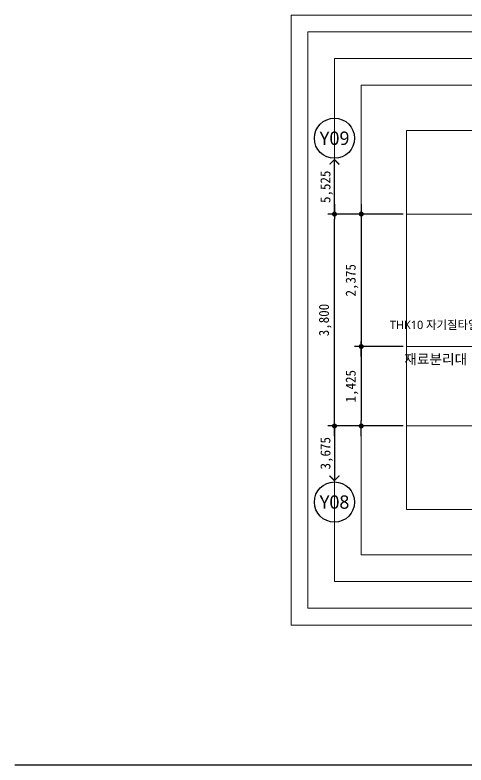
# Model space of a CAD drawing. Header units: millimetres. Extents: x -423835 to -174325, y -1379898 to -1311126.
# Drawn here: x -373435 to -365345, y -1379292 to -1365842 of the extents above; entities that cross this region are included whole.
import ezdxf
from ezdxf.enums import TextEntityAlignment as Align

# ---------------------------------------------------------------- set-up
doc = ezdxf.new("R2010")
doc.units = ezdxf.units.MM
doc.header["$LTSCALE"] = 100
doc.header["$MEASUREMENT"] = 0
doc.header["$PDSIZE"] = -10
doc.linetypes.add('CEN', pattern=[62, 60, -1, 0, -1])
doc.layers.get('0').update_dxf_attribs({"linetype": 'CONTINUOUS'})
doc.layers.get('Defpoints').update_dxf_attribs({"color": 153, "linetype": 'CONTINUOUS'})
for name, color, linetype, lineweight in [('A-AXIS-BUBL', 7, 'CONTINUOUS', 25), ('A-AXIS-LINE', 1, 'CEN', 15), ('A-MKXS-TEXT1', 3, 'CONTINUOUS', 25), ('A-XXXX-TXT2', 3, 'CONTINUOUS', 25)]:
    doc.layers.add(name, color=color, linetype=linetype, lineweight=lineweight)
doc.layers.add('A-DIMS', color=7, linetype='CONTINUOUS')
doc.layers.add('AA-TEX-2', color=3, linetype='CONTINUOUS')
doc.layers.add('A-XXXX-NPLT', color=144, linetype='CONTINUOUS', lineweight=0, plot=False)
doc.styles.add('HY울릉도L', font='')
doc.styles.add('돋움체', font='')
doc.styles.add('맑은고딕', font='malgun.ttf')
doc.styles.get('HY울릉도L').set_extended_font_data('HYwulM')
doc.styles.get('돋움체').set_extended_font_data('DotumChe')
doc.dimstyles.new('CDIM', dxfattribs={"dimtxt": 3, "dimasz": 1.5, "dimexe": 2, "dimexo": 1, "dimgap": 1, "dimtad": 1, "dimdec": 0, "dimrnd": 0.5, "dimzin": 0, "dimdsep": 32, "dimlunit": 6, "dimtxsty": 'HY울릉도L', "dimblk1": '_CIDOT', "dimblk2": '_CIDOT', "dimsah": 1, "dimcen": 5.5, "dimclrd": 2, "dimclre": 2, "dimclrt": 7, "dimadec": 0, "dimazin": 0, "dimtfac": 1, "dimtdec": 0, "dimtix": 1, "dimtmove": 2, "dimatfit": 1, "dimldrblk": '_CIDOT', "dimfxl": 1, "dimtolj": 1, "dimtzin": 0, "dimlwd": -1, "dimarcsym": 0})

# ---------------------------------------------------------------- blocks, each defined once
blk = doc.blocks.new('_CIDOT')
at = {"color": 0, "linetype": 'ByBlock'}
blk.add_line((2, 0), (-1, 0), dxfattribs=at)
at = {"color": 0, "linetype": 'ByBlock', "const_width": 0.5}
blk.add_lwpolyline([(-0.25, 0, 1), (0.25, 0, 1)], format="xyb", close=True, dxfattribs=at)
blk = doc.blocks.new('*D481')
at = {"layer": 'A-DIMS', "lineweight": -2, "transparency": 16777216}
for p, q in [((-366474, -1369412), (-367824, -1369412)), ((-366474, -1373212), (-367824, -1373212))]:
    blk.add_line(p, q, dxfattribs=at)
at = {"layer": 'A-DIMS', "transparency": 16777216}
blk.add_line((-367704, -1373122), (-367704, -1369502), dxfattribs=at)
at = {"layer": 'Defpoints', "color": 0, "transparency": 16777216}
for p in [(-367704, -1369412), (-366414, -1369412), (-366414, -1373212)]:
    blk.add_point(p, dxfattribs=at)
at = {"layer": 'A-DIMS', "transparency": 16777216, "xscale": 90, "yscale": 90, "zscale": 90}
for p, rotation in [((-367704, -1369412), 90), ((-367704, -1373212), 270)]:
    blk.add_blockref('_CIDOT', p, dxfattribs=dict(at, rotation=rotation))
at = {"layer": 'A-DIMS', "color": 3, "transparency": 16777216, "insert": (-367871, -1371312), "char_height": 180, "attachment_point": 5, "rotation": 90, "style": '돋움체'}
blk.add_mtext('\\A1;3,800', dxfattribs=at)
blk = doc.blocks.new('*D482')
at = {"layer": 'A-DIMS', "lineweight": -2, "transparency": 16777216}
for p, q in [((-366474, -1369412), (-367344, -1369412)), ((-366474, -1371787), (-367344, -1371787))]:
    blk.add_line(p, q, dxfattribs=at)
at = {"layer": 'A-DIMS', "transparency": 16777216}
blk.add_line((-367224, -1369502), (-367224, -1371697), dxfattribs=at)
at = {"layer": 'Defpoints', "color": 0, "transparency": 16777216}
for p in [(-366414, -1369412), (-367224, -1371787), (-366414, -1371787)]:
    blk.add_point(p, dxfattribs=at)
at = {"layer": 'A-DIMS', "transparency": 16777216, "xscale": 90, "yscale": 90, "zscale": 90}
for p, rotation in [((-367224, -1369412), 90), ((-367224, -1371787), 270)]:
    blk.add_blockref('_CIDOT', p, dxfattribs=dict(at, rotation=rotation))
at = {"layer": 'A-DIMS', "color": 3, "transparency": 16777216, "insert": (-367391, -1370599), "char_height": 180, "attachment_point": 5, "rotation": 90, "style": '돋움체'}
blk.add_mtext('\\A1;2,375', dxfattribs=at)
blk = doc.blocks.new('*D483')
at = {"layer": 'A-DIMS', "lineweight": -2, "transparency": 16777216}
for p, q in [((-366474, -1371787), (-367344, -1371787)), ((-366474, -1373212), (-367344, -1373212))]:
    blk.add_line(p, q, dxfattribs=at)
at = {"layer": 'A-DIMS', "transparency": 16777216}
blk.add_line((-367224, -1371877), (-367224, -1373122), dxfattribs=at)
at = {"layer": 'Defpoints', "color": 0, "transparency": 16777216}
for p in [(-366414, -1371787), (-367224, -1373212), (-366414, -1373212)]:
    blk.add_point(p, dxfattribs=at)
at = {"layer": 'A-DIMS', "transparency": 16777216, "xscale": 90, "yscale": 90, "zscale": 90}
for p, rotation in [((-367224, -1371787), 90), ((-367224, -1373212), 270)]:
    blk.add_blockref('_CIDOT', p, dxfattribs=dict(at, rotation=rotation))
at = {"layer": 'A-DIMS', "color": 3, "transparency": 16777216, "insert": (-367391, -1372499), "char_height": 180, "attachment_point": 5, "rotation": 90, "style": '돋움체'}
blk.add_mtext('\\A1;1,425', dxfattribs=at)

msp = doc.modelspace()

# ---------------------------------------------------------------- linework, layer by layer
at = {"color": 3, "ltscale": 2}
msp.add_line((-373435.4, -1379291.6), (-329350.4, -1379291.6), dxfattribs=at)
at = {"const_width": 25}
for points in [[(-367792.6, -1368521.9), (-367704.2, -1368433.5), (-367615.8, -1368521.9)], [(-367792.6, -1374101.8), (-367704.2, -1374190.2), (-367615.8, -1374101.8)]]:
    msp.add_lwpolyline(points, dxfattribs=at)
at = {"layer": 'A-AXIS-BUBL', "ltscale": 0.2}
for centre in [(-367704.2, -1368051.9), (-367704.2, -1374576.2)]:
    msp.add_circle(centre, 360, dxfattribs=at)
at = {"layer": 'A-AXIS-LINE', "ltscale": 50}
for points in [[(-366414.2, -1369411.9), (-358414.2, -1369411.9)], [(-366414.2, -1371786.9), (-362124.2, -1371786.9)], [(-366414.2, -1373211.9), (-358414.2, -1373211.9)]]:
    msp.add_lwpolyline(points, dxfattribs=at)
at = {"layer": 'A-DIMS'}
for p, q in [((-367704.2, -1369411.9), (-367704.2, -1368433.5)), ((-367704.2, -1373211.9), (-367704.2, -1374190.2))]:
    msp.add_line(p, q, dxfattribs=at)
at = {"layer": 'A-XXXX-NPLT'}
for points in [[(-356344.2, -1376781.9), (-368484.2, -1376781.9), (-368484.2, -1365841.9), (-356344.2, -1365841.9)], [(-356644.2, -1376481.9), (-368184.2, -1376481.9), (-368184.2, -1366141.9), (-356644.2, -1366141.9)], [(-357124.2, -1376001.9), (-367704.2, -1376001.9), (-367704.2, -1366621.9), (-357124.2, -1366621.9)], [(-357604.2, -1375521.9), (-367224.2, -1375521.9), (-367224.2, -1367101.9), (-357604.2, -1367101.9)], [(-358414.2, -1374711.9), (-366414.2, -1374711.9), (-366414.2, -1367911.9), (-358414.2, -1367911.9)]]:
    msp.add_lwpolyline(points, close=True, dxfattribs=at)

# ---------------------------------------------------------------- texts
at = {"layer": 'A-DIMS', "color": 3, "char_height": 180, "attachment_point": 5, "rotation": 90, "style": '돋움체'}
for s, insert in [('\\A1;5,525', (-367844.3, -1368922.7)), ('\\A1;3,675', (-367844.3, -1373701))]:
    msp.add_mtext(s, dxfattribs=dict(at, insert=insert))
at = {"layer": 'A-MKXS-TEXT1', "style": '맑은고딕'}
msp.add_text('THK10 자기질타일(논슬립)', height=150, dxfattribs=at).set_placement((-364438.2, -1371399.1), align=Align.MIDDLE_RIGHT)
at = {"layer": 'A-XXXX-TXT2', "ltscale": 0.2, "style": '맑은고딕'}
for s, p in [('Y09', (-367704.2, -1368051.9)), ('Y08', (-367704.2, -1374576))]:
    msp.add_text(s, height=240, dxfattribs=at).set_placement(p, align=Align.MIDDLE_CENTER)
at = {"layer": 'AA-TEX-2', "style": '돋움체'}
msp.add_text('재료분리대', height=180, dxfattribs=at).set_placement((-365323.2, -1372014.4), align=Align.MIDDLE_RIGHT)

# ---------------------------------------------------------------- dimensions: what is measured, and where the dimension line sits
at = {"layer": 'A-DIMS'}
for base, p1, p2, picture, middle in [((-367704.2, -1369411.9), (-366414.2, -1373211.9), (-366414.2, -1369411.9), '*D481', (-367871.3, -1371311.9)), ((-367224.2, -1371786.9), (-366414.2, -1369411.9), (-366414.2, -1371786.9), '*D482', (-367391.3, -1370599.4)), ((-367224.2, -1373211.9), (-366414.2, -1371786.9), (-366414.2, -1373211.9), '*D483', (-367391.3, -1372499.4))]:
    dim = msp.add_linear_dim(base=base, p1=p1, p2=p2, angle=90, dimstyle='CDIM', override={"dimscale": 60, "dimtxsty": '돋움체', "dimclrd": 256, "dimclre": 256, "dimclrt": 3}, dxfattribs=at)
    dim.commit()
    dim.dimension.update_dxf_attribs({"geometry": picture, "text_midpoint": middle})

doc.saveas('drawing.dxf')
